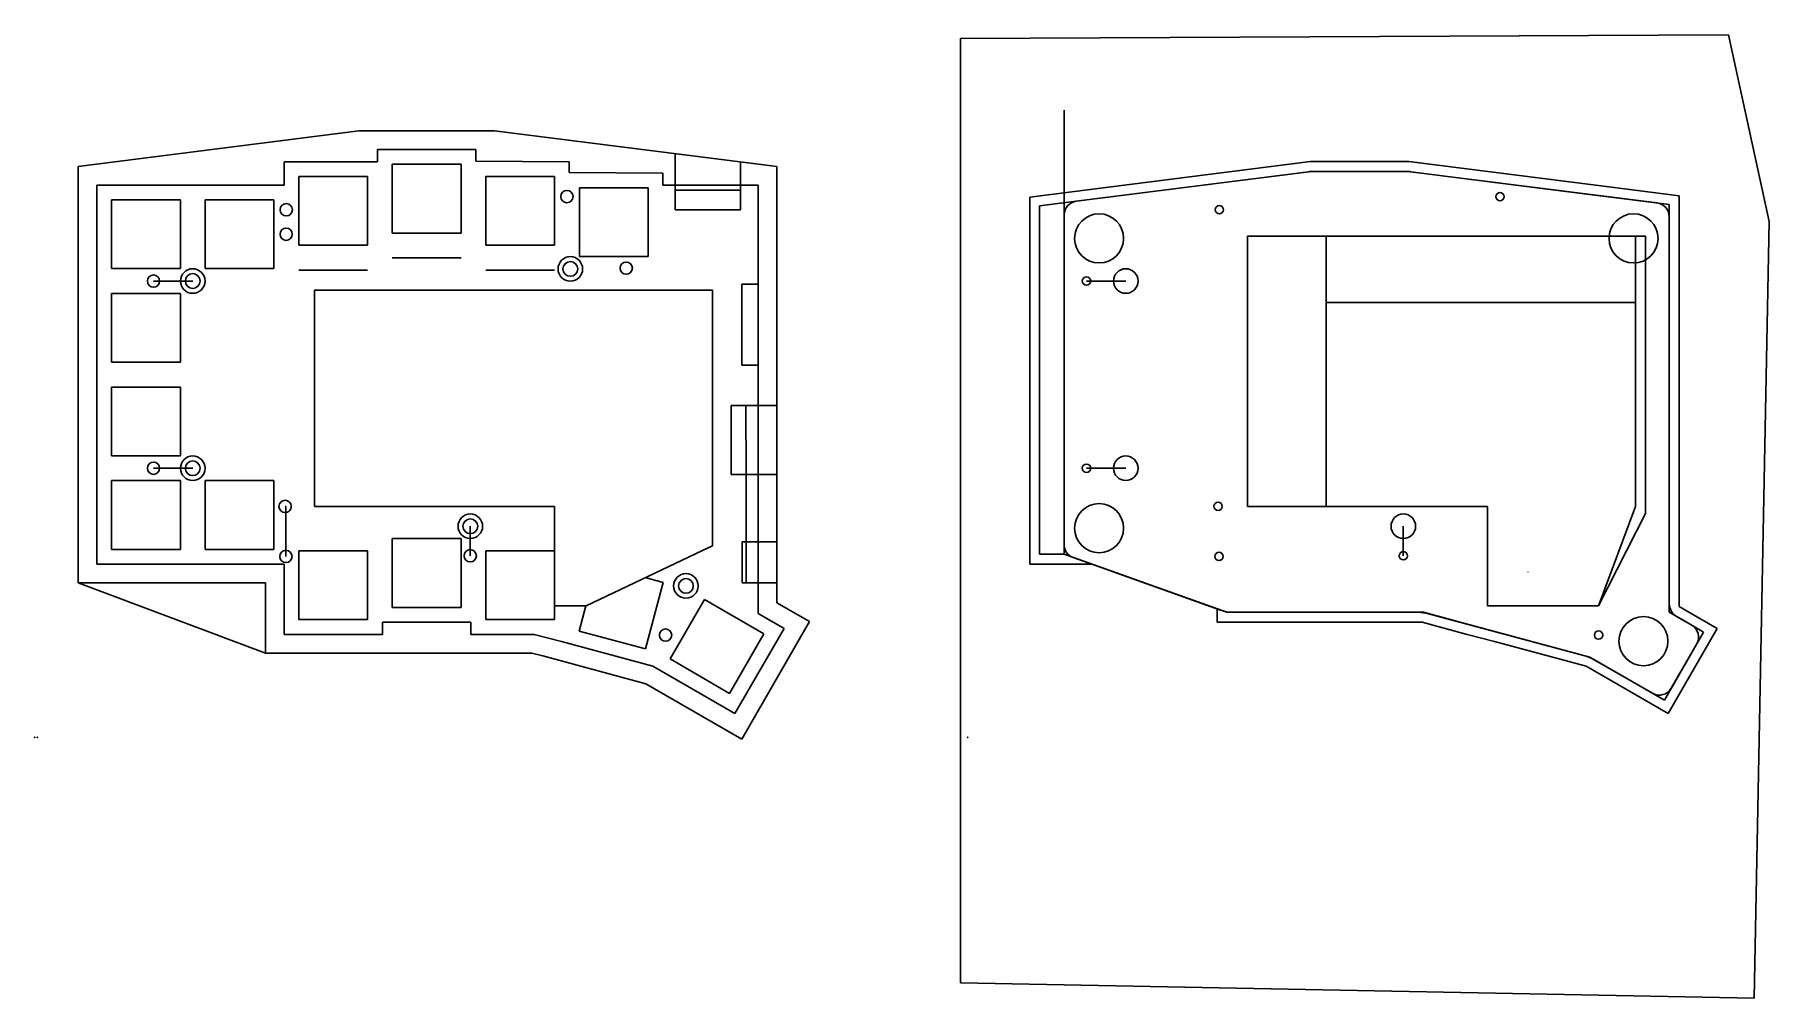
# Model space of a CAD drawing. Header units: millimetres. Extents: x 0 to 353, y -53 to 143.
import ezdxf

# ---------------------------------------------------------------- set-up
doc = ezdxf.new("R2010")
doc.units = ezdxf.units.MM
doc.header["$MEASUREMENT"] = 0
for name, color, linetype in [('sofle外壳 v19_Sketch1', 7, 'Continuous'), ('sofle外壳 v19_Sketch2', 7, 'Continuous'), ('sofle外壳 v19_Sketch3', 7, 'Continuous')]:
    doc.layers.add(name, color=color, linetype=linetype)

msp = doc.modelspace()

# ---------------------------------------------------------------- linework, layer by layer
at = {"layer": 'sofle外壳 v19_Sketch1'}
for p, q in [((209.64, 37.24), (209.64, 127.63)), ((66.02, 123.45), (8.84, 116.19)), ((66.02, 123.45), (93.62, 123.44)), ((93.62, 123.44), (151.12, 116.16)), ((50.77, 117.15), (50.77, 112.39)), ((69.82, 117.15), (50.77, 117.15)), ((69.82, 117.15), (69.82, 119.65)), ((69.82, 119.65), (89.82, 119.65)), ((72.82, 116.63), (72.82, 102.63)), ((86.82, 116.63), (72.82, 116.63)), ((86.82, 102.63), (86.82, 116.63)), ((89.82, 117.28), (89.82, 119.65)), ((108.87, 117.15), (89.82, 117.28)), ((108.87, 114.95), (108.87, 117.15)), ((130.44, 112.36), (130.44, 118.78)), ((143.74, 112.36), (143.74, 117.1)), ((202.64, 109.93), (259.82, 117.19)), ((259.82, 117.19), (279.82, 117.19)), ((279.82, 117.19), (317.94, 112.36)), ((8.84, 116.19), (8.84, 31.44)), ((53.77, 114.15), (53.77, 100.15)), ((67.77, 114.15), (53.77, 114.15)), ((67.77, 100.15), (67.77, 114.15)), ((91.87, 114.15), (91.87, 100.15)), ((105.87, 114.15), (91.87, 114.15)), ((105.87, 100.15), (105.87, 114.15)), ((108.87, 114.95), (127.94, 114.84)), ((127.94, 112.36), (127.94, 114.84)), ((151.12, 116.16), (151.13, 27.39)), ((204.64, 108.17), (259.95, 115.19)), ((259.95, 115.19), (279.69, 115.19)), ((279.69, 115.19), (317.69, 110.38)), ((12.64, 112.39), (50.77, 112.39)), ((12.64, 112.39), (12.64, 35.24)), ((110.92, 111.86), (110.92, 97.86)), ((124.92, 111.86), (110.92, 111.86)), ((124.92, 97.86), (124.92, 111.86)), ((127.94, 112.36), (130.44, 112.36)), ((130.44, 112.36), (143.74, 112.36)), ((130.44, 111.36), (130.44, 112.36)), ((130.44, 111.86), (130.44, 111.36)), ((130.44, 111.36), (143.74, 111.36)), ((130.44, 111.36), (130.44, 107.36)), ((143.74, 111.36), (143.74, 112.36)), ((143.74, 112.36), (147.32, 112.36)), ((143.74, 111.36), (143.74, 107.36)), ((147.32, 112.36), (147.33, 25.2)), ((202.64, 109.93), (202.64, 35.24)), ((317.69, 110.38), (332.85, 108.46)), ((317.94, 112.36), (334.85, 110.22)), ((334.85, 67.54), (334.85, 110.22)), ((29.67, 109.39), (15.67, 109.39)), ((15.67, 109.39), (15.67, 95.39)), ((29.67, 95.39), (29.67, 109.39)), ((34.72, 109.39), (34.72, 95.39)), ((48.72, 109.39), (34.72, 109.39)), ((48.72, 95.39), (48.72, 109.39)), ((130.44, 107.36), (143.74, 107.36)), ((204.64, 108.17), (204.64, 37.24)), ((332.85, 67.54), (332.85, 108.46)), ((72.82, 102.63), (86.82, 102.63)), ((53.77, 100.15), (67.77, 100.15)), ((91.87, 100.15), (105.87, 100.15)), ((247, 102), (326, 102)), ((247, 47), (247, 102)), ((263, 102), (263, 47)), ((326, 91), (326, 102)), ((326, 102), (328, 102)), ((328, 102), (328, 45.54)), ((15.67, 95.39), (29.67, 95.39)), ((34.72, 95.39), (48.72, 95.39)), ((86.82, 97.58), (72.82, 97.58)), ((110.92, 97.86), (124.92, 97.86)), ((32.19, 92.87), (24.19, 92.87)), ((67.77, 95.1), (53.77, 95.1)), ((105.87, 95.1), (91.87, 95.1)), ((146.82, 92.23), (144.03, 92.23)), ((144.03, 75.76), (144.03, 92.23)), ((146.82, 92.23), (147.32, 92.23)), ((222.19, 92.87), (214.19, 92.87)), ((15.67, 90.34), (15.67, 76.34)), ((29.67, 90.34), (15.67, 90.34)), ((29.67, 76.34), (29.67, 90.34)), ((60.99, 90.99), (57, 90.99)), ((57, 47), (57, 90.99)), ((109, 91), (60.99, 90.99)), ((109, 91), (136, 91)), ((136, 91), (138, 91)), ((138, 91), (138, 38.95)), ((247, 47), (247, 90.99)), ((326, 88.5), (263, 88.5)), ((326, 47), (326, 91)), ((15.67, 76.34), (29.67, 76.34)), ((144.03, 75.76), (146.82, 75.76)), ((146.82, 75.76), (147.32, 75.76)), ((29.67, 71.29), (15.67, 71.29)), ((15.67, 71.29), (15.67, 57.29)), ((29.67, 57.29), (29.67, 71.29)), ((141.85, 63.54), (141.85, 67.54)), ((141.85, 67.54), (144.85, 67.54)), ((141.85, 67.54), (151.12, 67.54)), ((144.85, 67.54), (144.86, 53.47)), ((332.85, 67.54), (332.86, 53.47)), ((334.85, 67.54), (334.86, 53.47)), ((141.84, 57.47), (141.85, 63.54)), ((15.67, 57.29), (29.67, 57.29)), ((141.84, 57.47), (141.84, 53.47)), ((32.19, 54.76), (24.19, 54.76)), ((141.84, 53.47), (151.13, 53.47)), ((144.86, 53.47), (144.86, 31.44)), ((222.19, 54.76), (214.19, 54.76)), ((332.86, 53.47), (332.86, 39.81)), ((334.86, 53.47), (334.86, 39.81)), ((15.67, 52.24), (15.67, 38.24)), ((29.67, 52.24), (15.67, 52.24)), ((29.67, 38.24), (29.67, 52.24)), ((48.72, 52.24), (34.72, 52.24)), ((34.72, 52.24), (34.72, 38.24)), ((48.72, 38.24), (48.72, 52.24)), ((51, 47), (51.17, 47)), ((51.17, 36.81), (51.17, 47)), ((57, 47), (105.87, 47)), ((105.87, 33.62), (105.87, 47)), ((247, 47), (295.87, 47)), ((295.87, 33.62), (295.87, 47)), ((326, 47), (318.45, 26.78)), ((88.71, 42.95), (88.71, 36.95)), ((278.71, 42.95), (278.71, 36.95)), ((318.45, 26.78), (328, 45.54)), ((72.82, 40.43), (72.82, 26.43)), ((86.82, 40.43), (72.82, 40.43)), ((86.82, 26.43), (86.82, 40.43)), ((136, 38), (138, 38.95)), ((144.09, 36.81), (144.09, 39.81)), ((144.09, 39.81), (151.13, 39.81)), ((332.86, 25.47), (332.86, 39.81)), ((334.86, 26.63), (334.86, 39.81)), ((15.67, 38.24), (29.67, 38.24)), ((34.72, 38.24), (48.72, 38.24)), ((67.77, 37.95), (53.77, 37.95)), ((53.77, 37.95), (53.77, 23.95)), ((67.77, 23.95), (67.77, 37.95)), ((91.87, 37.95), (91.87, 23.95)), ((105.87, 37.95), (91.87, 37.95)), ((105.87, 23.95), (105.87, 37.95)), ((112.28, 26.78), (136, 38)), ((144.09, 36.81), (144.09, 34.44)), ((204.64, 37.24), (209.64, 37.24)), ((204.64, 37.24), (209.64, 37.24)), ((209.64, 37.24), (242.77, 25.43)), ((295.87, 37.95), (295.87, 37.95)), ((295.87, 26.78), (295.87, 37.95)), ((12.64, 35.24), (50.77, 35.24)), ((50.77, 20.95), (50.77, 35.24)), ((105.87, 33.62), (105.87, 33.62)), ((124.35, 32.49), (128, 31.51)), ((144.09, 34.44), (144.09, 31.44)), ((202.64, 35.24), (215.25, 35.24)), ((295.87, 33.62), (295.87, 33.62)), ((304.07, 33.62), (304.1, 33.62)), ((8.84, 31.44), (46.97, 17.15)), ((8.84, 31.44), (46.97, 31.44)), ((46.97, 17.15), (46.97, 31.44)), ((105.87, 31.28), (105.87, 31.24)), ((128, 31.51), (124.37, 17.99)), ((144.09, 31.44), (151.13, 31.44)), ((295.87, 31.28), (295.87, 31.24)), ((72.82, 26.43), (86.82, 26.43)), ((112.28, 26.78), (105.87, 26.78)), ((110.85, 21.61), (112.24, 26.78)), ((129.38, 15.93), (136.38, 28.05)), ((136.38, 28.05), (148.51, 21.05)), ((152.6, 22.15), (147.33, 25.2)), ((157.79, 23.54), (151.13, 27.39)), ((240.77, 23.43), (240.77, 26.14)), ((242.77, 25.43), (282.81, 25.43)), ((292.26, 22.88), (282.81, 25.43)), ((302.28, 26.78), (295.87, 26.78)), ((302.28, 26.78), (318.45, 26.78)), ((336.33, 23.47), (332.86, 25.47)), ((337.33, 25.2), (334.86, 26.63)), ((342.6, 22.15), (337.33, 25.2)), ((53.77, 23.95), (67.77, 23.95)), ((88.82, 23.43), (70.82, 23.43)), ((70.82, 23.43), (70.82, 20.95)), ((88.82, 23.43), (88.82, 20.95)), ((91.87, 23.95), (105.87, 23.95)), ((124.37, 17.99), (110.85, 21.61)), ((152.6, 22.15), (142.61, 4.83)), ((157.79, 23.54), (144, -0.36)), ((240.77, 23.43), (282.55, 23.43)), ((291.74, 20.95), (282.55, 23.43)), ((297.79, 21.39), (292.26, 22.88)), ((297.79, 21.39), (316.68, 16.31)), ((339.87, 21.42), (331.87, 7.56)), ((342.6, 22.15), (332.61, 4.83)), ((339.87, 21.42), (336.33, 23.47)), ((50.77, 20.95), (70.82, 20.95)), ((88.82, 20.95), (101.74, 20.95)), ((107.27, 19.46), (101.74, 20.95)), ((107.27, 19.46), (125.91, 14.44)), ((148.51, 21.05), (141.51, 8.93)), ((297.27, 19.46), (291.74, 20.95)), ((297.27, 19.46), (315.91, 14.44)), ((46.97, 17.15), (74.62, 17.15)), ((74.62, 17.15), (85.02, 17.15)), ((85.02, 17.15), (101.24, 17.15)), ((103.47, 16.55), (101.24, 17.15)), ((103.47, 16.55), (124.44, 10.9)), ((125.91, 14.44), (142.61, 4.83)), ((141.51, 8.93), (129.38, 15.93)), ((315.91, 14.44), (332.61, 4.83)), ((316.68, 16.31), (331.87, 7.56)), ((124.44, 10.9), (144, -0.36))]:
    msp.add_line(p, q, dxfattribs=at)
for centre, radius in [((108.39, 110.05), 1.25), ((298.39, 110.05), 0.85), ((51.24, 107.39), 1.25), ((241.24, 107.39), 0.85), ((51.21, 102.39), 1.25), ((109.08, 95.34), 2.5), ((109.08, 95.34), 1.5), ((120.46, 95.49), 1.25), ((24.19, 92.87), 1.25), ((32.19, 92.87), 2.5), ((32.19, 92.87), 1.5), ((214.19, 92.87), 0.85), ((222.19, 92.87), 2.5), ((32.19, 54.76), 2.5), ((222.19, 54.76), 2.5), ((24.19, 54.76), 1.25), ((32.19, 54.76), 1.5), ((214.19, 54.76), 0.85), ((51, 47), 1.25), ((241, 47), 0.85), ((88.71, 42.95), 2.5), ((88.71, 42.95), 1.5), ((278.71, 42.95), 2.5), ((51.17, 36.81), 1.25), ((88.71, 36.95), 1.25), ((241.18, 36.81), 0.85), ((278.71, 36.95), 0.85), ((132.62, 30.81), 2.5), ((132.62, 30.81), 1.5), ((128.47, 20.8), 1.25), ((318.47, 20.8), 0.85)]:
    msp.add_circle(centre, radius, dxfattribs=at)
msp.add_arc((322.62, 30.81), 2.5, 156.3235, 162.6995, dxfattribs=at)
for p in [(0, 0), (190, 0)]:
    msp.add_point(p, dxfattribs=at)
at = {"layer": 'sofle外壳 v19_Sketch2'}
for p, q in [((344.96, 143.01, -7.46), (188.56, 142.22, 0.74)), ((188.56, 142.22, 0.74), (188.56, -50, 0.74)), ((353.24, 105.01, -7.89), (344.96, 143.01, -7.46)), ((350.18, -53.14, -7.73), (353.24, 105.01, -7.89)), ((188.56, -50, 0.74), (350.18, -53.14, -7.73))]:
    msp.add_line(p, q, dxfattribs=at)
msp.add_point((0.56, 0, 10.59), dxfattribs=at)
at = {"layer": 'sofle外壳 v19_Sketch3'}
for p, q in [((212.09, 109.11, -0.5), (259.44, 115.13, -2.98)), ((260.45, 115.19, -3.03), (279.19, 115.19, -4.01)), ((280.19, 115.13, -4.06), (330.4, 108.77, -6.7)), ((209.64, 39.21, -0.37), (209.64, 106.34, -0.37)), ((332.85, 105.99, -6.82), (332.86, 27.2, -6.82)), ((241.47, 25.89, -2.03), (211.5, 36.57, -0.46)), ((295.87, 33.62, -4.89), (295.87, 37.95, -4.89)), ((295.87, 37.95, -4.89), (295.87, 33.62, -4.89)), ((295.87, 37.95, -4.89), (295.87, 37.95, -4.89)), ((295.87, 33.62, -4.89), (295.87, 33.62, -4.89)), ((281.75, 25.43, -4.15), (244.15, 25.43, -2.18)), ((315.67, 16.58, -5.92), (283.83, 25.15, -4.25)), ((334.36, 24.61, -6.9), (337.45, 22.82, -7.06)), ((338.47, 19, -7.12), (333.27, 9.98, -6.85)), ((329.45, 8.96, -6.65), (317.58, 15.79, -6.02))]:
    msp.add_line(p, q, dxfattribs=at)
at = {"layer": 'sofle外壳 v19_Sketch3', "extrusion": (-0.052336, 0, -0.99863)}
for centre in [(-101.55, -216.49, -10.61), (-101.55, -325.49, -10.61), (-42.55, -216.49, -10.61), (-19.55, -327.49, -10.61)]:
    msp.add_circle(centre, 5, dxfattribs=at)
for centre, major_axis, start_param, end_param in [((260.45, 107.19, -3.03), (-8, 0, 0.42), 1.444443, 1.571047), ((279.19, 107.19, -4.01), (8, 0, -0.42), 4.71264, 4.838368), ((212.44, 106.34, -0.51), (-2.8, 0, 0.15), 0, 1.444443), ((330.05, 105.99, -6.68), (2.8, 0, -0.15), 4.838368, 6.283038), ((212.44, 39.21, -0.51), (-2.8, 0, 0.15), 5.054892, 6.283185), ((244.15, 33.43, -2.18), (-8, 0, 0.42), 4.712389, 5.054892), ((281.75, 17.43, -4.15), (8, 0, -0.42), 4.712389, 4.975402), ((335.86, 27.21, -6.98), (-3, 0, 0.16), 5.23677, 6.283038), ((336.05, 20.4, -6.99), (2.8, 0, -0.15), 5.23677, 6.80674), ((313.59, 8.85, -5.81), (8, 0, -0.42), 4.975402, 5.23478), ((330.85, 11.38, -6.72), (2.8, 0, -0.15), 0.523555, 2.093187)]:
    msp.add_ellipse(centre, major_axis=major_axis, ratio=0.99863, start_param=start_param, end_param=end_param, dxfattribs=at)
at = {"layer": 'sofle外壳 v19_Sketch3'}
msp.add_point((0.56, 0, 10.59), dxfattribs=at)

doc.saveas('drawing.dxf')
